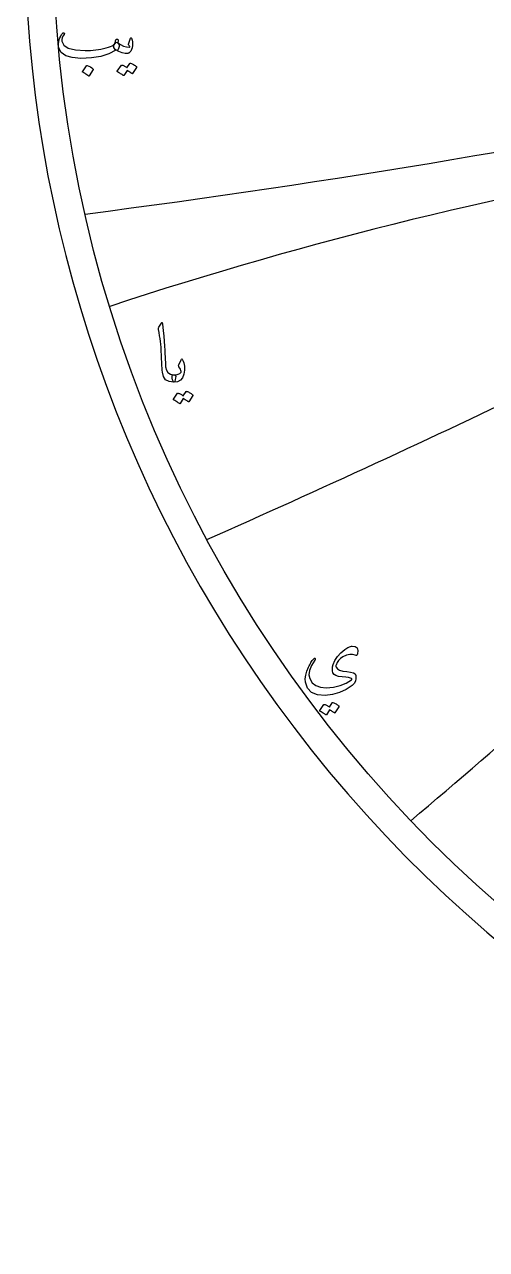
# Model space of a CAD drawing. Header units: millimetres. Extents: x -68 to 68, y -68 to 70.
# Drawn here: x -68.5 to -44.5, y -68.5 to -5 of the extents above; entities that cross this region are included whole.
import ezdxf

# ---------------------------------------------------------------- set-up
doc = ezdxf.new("R2010")
doc.units = ezdxf.units.MM
for name, color, linetype in [('CUT_OUTER', 1, 'Continuous'), ('ENGRAVE', 7, 'Continuous'), ('ENGRAVE_FINE', 8, 'Continuous'), ('TEXT', 5, 'Continuous')]:
    doc.layers.add(name, color=color, linetype=linetype)

msp = doc.modelspace()

# ---------------------------------------------------------------- linework, layer by layer
at = {"layer": 'CUT_OUTER'}
msp.add_arc((-0.0002, -0.0002), 68.4749, 142.031029, 87.802838, dxfattribs=at)
at = {"layer": 'ENGRAVE'}
msp.add_circle((0, 0), 67, dxfattribs=at)
for centre, radius, start, end in [((-129.5849, 483.6175), 502.5949, 277.344836, 281.727831), ((-312.8961, 541.9519), 627.3271, 293.871864, 297.3782603), ((-589.9622, 589.9622), 835.4844, 310.4015546, 313.0313519)]:
    msp.add_arc(centre, radius, start, end, dxfattribs=at)
at = {"layer": 'ENGRAVE_FINE'}
msp.add_arc((0, -213.2992), 203.977, 90, 108.302709, dxfattribs=at)
at = {"layer": 'TEXT'}
for points in [[(-63.6417, -5.9906), (-63.6376, -5.9927), (-63.6338, -5.9949), (-63.6302, -5.997), (-63.6268, -5.9991), (-63.6235, -6.0015), (-63.6199, -6.0044), (-63.6161, -6.0079), (-63.6119, -6.0119), (-63.5776, -6.0524), (-63.564, -6.1098), (-63.5712, -6.1844), (-63.5992, -6.2759), (-63.625, -6.3315), (-63.6513, -6.3664), (-63.6782, -6.3805), (-63.7056, -6.3738), (-63.7195, -6.3672), (-63.7312, -6.3643), (-63.7407, -6.3651), (-63.7482, -6.3696), (-64.0974, -6.5607), (-64.5146, -6.6953), (-65.0001, -6.7736), (-65.5536, -6.7954), (-66.0012, -6.7571), (-66.3392, -6.6549), (-66.5676, -6.4888), (-66.6863, -6.2589), (-66.7046, -6.1503), (-66.7086, -6.0417), (-66.6982, -5.9331), (-66.6735, -5.8245), (-66.6397, -5.7285), (-66.5979, -5.6404), (-66.5481, -5.5603), (-66.4904, -5.4882), (-66.4795, -5.4791), (-66.468, -5.4733), (-66.4561, -5.4706), (-66.4436, -5.4711), (-66.4318, -5.4762), (-66.4223, -5.4828), (-66.4148, -5.4911), (-66.4095, -5.5009), (-66.4071, -5.5105), (-66.4084, -5.5222), (-66.4135, -5.5361), (-66.4223, -5.552), (-66.484, -5.6425), (-66.5245, -5.7309), (-66.5436, -5.8171), (-66.5415, -5.9012), (-66.4404, -6.112), (-66.2051, -6.2631), (-65.8357, -6.3547), (-65.3322, -6.3866), (-65.1939, -6.3845), (-65.056, -6.3781), (-64.9182, -6.3674), (-64.7808, -6.3525), (-64.6444, -6.3334), (-64.5099, -6.31), (-64.3772, -6.2823), (-64.2464, -6.2504), (-64.1194, -6.2142), (-64.0154, -6.178), (-63.9342, -6.1418), (-63.8759, -6.1056), (-63.8534, -6.0864), (-63.8328, -6.063), (-63.8141, -6.0353), (-63.7972, -6.0034), (-63.7813, -5.9677), (-63.7658, -5.9289), (-63.7505, -5.8868), (-63.7354, -5.8416), (-63.7296, -5.8277), (-63.7205, -5.816), (-63.7083, -5.8064), (-63.6928, -5.799), (-63.6763, -5.795), (-63.6609, -5.7958), (-63.6465, -5.8014), (-63.6332, -5.8118), (-63.6226, -5.8261), (-63.6162, -5.8437), (-63.6141, -5.8645), (-63.6162, -5.8884)], [(-63.7695, -6.3313), (-63.8158, -6.2873), (-63.8397, -6.2323), (-63.8413, -6.166), (-63.8206, -6.0885), (-63.7756, -6.0191), (-63.7344, -5.9768), (-63.6968, -5.9616), (-63.663, -5.9736), (-63.5034, -6.0792), (-63.3437, -6.1535), (-63.184, -6.1963), (-63.0243, -6.2078), (-63.0187, -6.2067), (-63.0147, -6.2035), (-63.0123, -6.1982), (-63.0116, -6.1907), (-63.0155, -6.1766), (-63.0275, -6.1556), (-63.0475, -6.1277), (-63.0754, -6.0928), (-63.0807, -6.0822), (-63.0839, -6.0715), (-63.085, -6.0609), (-63.0839, -6.0502), (-62.9817, -5.7564), (-62.977, -5.7452), (-62.9711, -5.7373), (-62.9642, -5.7325), (-62.9562, -5.7309), (-62.9482, -5.7322), (-62.9413, -5.7362), (-62.9354, -5.7428), (-62.9306, -5.7522), (-62.8987, -5.8477), (-62.8796, -5.9427), (-62.8732, -6.0372), (-62.8796, -6.1311), (-62.9003, -6.248), (-62.9285, -6.343), (-62.9642, -6.4161), (-63.0073, -6.4675), (-63.04, -6.4957), (-63.0701, -6.5165), (-63.0975, -6.5298), (-63.1223, -6.5356), (-63.2649, -6.5388), (-63.4203, -6.5058), (-63.5885, -6.4366), (-63.7695, -6.3313)], [(-65.2556, -7.1744), (-65.2502, -7.169), (-65.2428, -7.1658), (-65.2332, -7.1648), (-65.2215, -7.1658), (-65.1387, -7.1994), (-65.0607, -7.2404), (-64.9876, -7.2888), (-64.9192, -7.3447), (-64.9125, -7.3532), (-64.9096, -7.3617), (-64.9104, -7.3702), (-64.9149, -7.3787), (-65.115, -7.7024), (-65.1225, -7.7101), (-65.1321, -7.7119), (-65.1438, -7.7079), (-65.1576, -7.6981), (-65.1696, -7.6896), (-65.1885, -7.6768), (-65.2143, -7.6598), (-65.247, -7.6385), (-65.2872, -7.6129), (-65.3354, -7.5831), (-65.3915, -7.5491), (-65.4557, -7.5107), (-65.4642, -7.5044), (-65.4685, -7.498), (-65.4685, -7.4916), (-65.4642, -7.4852)], [(-63.0116, -7.0551), (-63.0062, -7.0498), (-62.9988, -7.0466), (-62.9892, -7.0455), (-62.9775, -7.0466), (-62.9356, -7.0623), (-62.895, -7.0796), (-62.8557, -7.0985), (-62.8178, -7.119), (-62.7809, -7.1414), (-62.7449, -7.1658), (-62.7096, -7.1924), (-62.6752, -7.2212), (-62.6685, -7.23), (-62.6656, -7.2393), (-62.6664, -7.2491), (-62.6709, -7.2595), (-62.8753, -7.5831), (-62.8809, -7.5874), (-62.8891, -7.5874), (-62.9, -7.5831), (-62.9136, -7.5746), (-62.9229, -7.5668), (-62.9381, -7.556), (-62.9591, -7.5423), (-62.986, -7.5256), (-63.019, -7.5058), (-63.0584, -7.4825), (-63.1042, -7.4558), (-63.1563, -7.4256), (-63.3181, -7.6768), (-63.3256, -7.6845), (-63.3352, -7.6864), (-63.3469, -7.6824), (-63.3607, -7.6725), (-63.3727, -7.664), (-63.3916, -7.6513), (-63.4174, -7.6342), (-63.4501, -7.6129), (-63.4903, -7.5874), (-63.5385, -7.5576), (-63.5946, -7.5235), (-63.6588, -7.4852), (-63.6654, -7.4788), (-63.6684, -7.4724), (-63.6676, -7.466), (-63.663, -7.4596), (-63.4544, -7.1488), (-63.4491, -7.1435), (-63.4416, -7.1403), (-63.432, -7.1392), (-63.4203, -7.1403), (-63.3847, -7.1519), (-63.3501, -7.1653), (-63.3165, -7.1806), (-63.2841, -7.1978), (-63.2527, -7.2165), (-63.2223, -7.2366), (-63.1931, -7.258), (-63.1648, -7.2808)], [(-61.3796, -20.4976), (-61.3714, -20.4848), (-61.3637, -20.4763), (-61.3565, -20.4721), (-61.3498, -20.4721), (-61.3397, -20.4777), (-61.3307, -20.4944), (-61.3227, -20.5224), (-61.3158, -20.5615), (-61.2806, -20.8795), (-61.2519, -21.1736), (-61.2295, -21.4437), (-61.2136, -21.6899), (-61.2033, -21.9004), (-61.1939, -22.0891), (-61.1852, -22.2559), (-61.1774, -22.401), (-61.1706, -22.5242), (-61.1651, -22.6256), (-61.161, -22.7052), (-61.1582, -22.7629), (-61.1204, -22.9359), (-61.0369, -23.0631), (-60.9075, -23.1445), (-60.7324, -23.1802), (-60.6837, -23.193), (-60.6526, -23.2228), (-60.639, -23.2696), (-60.643, -23.3335), (-60.6629, -23.4341), (-60.6845, -23.5059), (-60.7077, -23.549), (-60.7324, -23.5634), (-60.9788, -23.531), (-61.1603, -23.4335), (-61.2769, -23.2712), (-61.3285, -23.0439), (-61.3367, -22.9352), (-61.344, -22.8262), (-61.3505, -22.717), (-61.3562, -22.6075), (-61.3614, -22.4977), (-61.3663, -22.3877), (-61.371, -22.2774), (-61.3754, -22.1668), (-61.3834, -21.9559), (-61.3945, -21.766), (-61.4089, -21.5971), (-61.4265, -21.4493), (-61.4472, -21.3073), (-61.4712, -21.156), (-61.4983, -20.9954), (-61.5287, -20.8255), (-61.5327, -20.7949), (-61.5319, -20.7669), (-61.5263, -20.7417), (-61.5159, -20.719)], [(-60.4769, -22.665), (-60.3577, -22.401), (-60.3401, -22.372), (-60.3215, -22.3616), (-60.3018, -22.3698), (-60.2811, -22.3967), (-60.2427, -22.4772), (-60.2129, -22.5612), (-60.1916, -22.6486), (-60.1789, -22.7395), (-60.1749, -22.8344), (-60.1799, -22.9338), (-60.194, -23.0377), (-60.2172, -23.1461), (-60.2877, -23.3287), (-60.3971, -23.4591), (-60.5453, -23.5373), (-60.7324, -23.5634), (-60.754, -23.5498), (-60.7761, -23.5091), (-60.7987, -23.4413), (-60.8218, -23.3463), (-60.8285, -23.2954), (-60.8271, -23.2536), (-60.8178, -23.2209), (-60.8005, -23.1972), (-60.7867, -23.1882), (-60.7707, -23.1823), (-60.7526, -23.1797), (-60.7324, -23.1802), (-60.6145, -23.1765), (-60.5121, -23.1525), (-60.425, -23.1083), (-60.3534, -23.0439), (-60.3502, -23.0389), (-60.3492, -23.0322), (-60.3502, -23.024), (-60.3534, -23.0141), (-60.3702, -22.954), (-60.395, -22.8928), (-60.4277, -22.8305), (-60.4684, -22.7672), (-60.4817, -22.7432), (-60.4876, -22.7182), (-60.486, -22.6921), (-60.4769, -22.665)], [(-60.098, -24.0446), (-60.0926, -24.0393), (-60.0852, -24.0361), (-60.0756, -24.035), (-60.0639, -24.0361), (-60.022, -24.0518), (-59.9814, -24.0691), (-59.9421, -24.088), (-59.9042, -24.1085), (-59.8674, -24.1308), (-59.8313, -24.1553), (-59.796, -24.1819), (-59.7616, -24.2106), (-59.7549, -24.2194), (-59.752, -24.2287), (-59.7528, -24.2386), (-59.7573, -24.249), (-59.9617, -24.5726), (-59.9673, -24.5768), (-59.9755, -24.5768), (-59.9864, -24.5726), (-60, -24.5641), (-60.0093, -24.5562), (-60.0245, -24.5454), (-60.0455, -24.5317), (-60.0724, -24.5151), (-60.1054, -24.4953), (-60.1448, -24.472), (-60.1906, -24.4452), (-60.2427, -24.415), (-60.4045, -24.6663), (-60.412, -24.674), (-60.4216, -24.6758), (-60.4333, -24.6718), (-60.4471, -24.662), (-60.4591, -24.6535), (-60.478, -24.6407), (-60.5038, -24.6237), (-60.5365, -24.6024), (-60.5767, -24.5768), (-60.6249, -24.547), (-60.681, -24.513), (-60.7452, -24.4746), (-60.7518, -24.4683), (-60.7548, -24.4619), (-60.754, -24.4555), (-60.7494, -24.4491), (-60.5408, -24.1383), (-60.5355, -24.1329), (-60.528, -24.1297), (-60.5184, -24.1287), (-60.5067, -24.1297), (-60.4711, -24.1413), (-60.4365, -24.1548), (-60.4029, -24.1701), (-60.3705, -24.1872), (-60.3391, -24.206), (-60.3087, -24.2261), (-60.2795, -24.2475), (-60.2512, -24.2703)], [(-51.3287, -37.7046), (-51.4666, -37.6585), (-51.6204, -37.6567), (-51.7902, -37.699), (-51.976, -37.7855), (-52.0939, -37.868), (-52.1921, -37.9664), (-52.2706, -38.0809), (-52.3294, -38.2113), (-52.3352, -38.2373), (-52.3358, -38.2645), (-52.331, -38.2927), (-52.3209, -38.322), (-52.2533, -38.413), (-52.1399, -38.4817), (-51.9807, -38.528), (-51.7758, -38.5519), (-51.5736, -38.5735), (-51.4267, -38.6126), (-51.3351, -38.6693), (-51.2989, -38.7435), (-51.2949, -38.8989), (-51.3255, -39.0373), (-51.3907, -39.1587), (-51.4905, -39.263), (-51.8075, -39.4794), (-52.1452, -39.6388), (-52.5037, -39.7412), (-52.8829, -39.7867), (-53.297, -39.758), (-53.6068, -39.6335), (-53.8122, -39.4131), (-53.9134, -39.0969), (-53.9192, -38.9234), (-53.8942, -38.735), (-53.8383, -38.5317), (-53.7516, -38.3135), (-53.7214, -38.2528), (-53.6904, -38.1942), (-53.6586, -38.1378), (-53.626, -38.0835), (-53.5923, -38.0311), (-53.5573, -37.9803), (-53.521, -37.931), (-53.4833, -37.8834), (-53.4631, -37.8637), (-53.445, -37.8557), (-53.429, -37.8594), (-53.4152, -37.8749), (-53.4075, -37.894), (-53.4056, -37.9132), (-53.4096, -37.9324), (-53.4194, -37.9515), (-53.5946, -38.2336), (-53.6983, -38.488), (-53.7308, -38.7148), (-53.692, -38.9138), (-53.5669, -39.1236), (-53.3832, -39.2715), (-53.1411, -39.3577), (-52.8403, -39.3822), (-52.455, -39.3516), (-52.108, -39.2726), (-51.7992, -39.1451), (-51.5289, -38.9692), (-51.5126, -38.9543), (-51.5065, -38.9394), (-51.5105, -38.9245), (-51.5246, -38.9096), (-51.5818, -38.8819), (-51.6811, -38.8585), (-51.8224, -38.8393), (-52.0058, -38.8244), (-52.1923, -38.8015), (-52.3347, -38.7584), (-52.4329, -38.6951), (-52.4869, -38.6115), (-52.5119, -38.5133), (-52.5189, -38.4103), (-52.5077, -38.3025), (-52.4784, -38.19), (-52.3834, -37.9688), (-52.2517, -37.7652), (-52.0832, -37.5792), (-51.878, -37.4107), (-51.8235, -37.3708), (-51.7705, -37.3362), (-51.7191, -37.307), (-51.6694, -37.283), (-51.6215, -37.2641), (-51.5757, -37.25), (-51.5321, -37.2407), (-51.4905, -37.2362), (-51.3282, -37.2513), (-51.2287, -37.3224), (-51.1919, -37.4493), (-51.218, -37.6322), (-51.2377, -37.6814), (-51.2627, -37.7099), (-51.2931, -37.7176), (-51.3287, -37.7046)], [(-52.521, -40.1615), (-52.5157, -40.1561), (-52.5082, -40.1529), (-52.4986, -40.1519), (-52.4869, -40.1529), (-52.445, -40.1686), (-52.4044, -40.1859), (-52.3652, -40.2048), (-52.3272, -40.2253), (-52.2904, -40.2477), (-52.2543, -40.2722), (-52.2191, -40.2988), (-52.1846, -40.3275), (-52.178, -40.3363), (-52.175, -40.3456), (-52.1758, -40.3555), (-52.1803, -40.3658), (-52.3847, -40.6895), (-52.3903, -40.6937), (-52.3986, -40.6937), (-52.4095, -40.6895), (-52.4231, -40.6809), (-52.4324, -40.6731), (-52.4475, -40.6623), (-52.4686, -40.6486), (-52.4954, -40.632), (-52.5284, -40.6121), (-52.5678, -40.5889), (-52.6136, -40.5621), (-52.6658, -40.5319), (-52.8276, -40.7831), (-52.835, -40.7909), (-52.8446, -40.7927), (-52.8563, -40.7887), (-52.8702, -40.7789), (-52.8821, -40.7704), (-52.901, -40.7576), (-52.9268, -40.7406), (-52.9596, -40.7193), (-52.9998, -40.6937), (-53.0479, -40.6639), (-53.1041, -40.6298), (-53.1682, -40.5915), (-53.1749, -40.5851), (-53.1778, -40.5787), (-53.177, -40.5724), (-53.1725, -40.566), (-52.9638, -40.2551), (-52.9585, -40.2498), (-52.9511, -40.2466), (-52.9415, -40.2456), (-52.9298, -40.2466), (-52.8941, -40.2582), (-52.8595, -40.2716), (-52.826, -40.2869), (-52.7935, -40.3041), (-52.7621, -40.3229), (-52.7318, -40.343), (-52.7025, -40.3644), (-52.6743, -40.3871)]]:
    msp.add_lwpolyline(points, close=True, dxfattribs=at)

doc.saveas('drawing.dxf')
